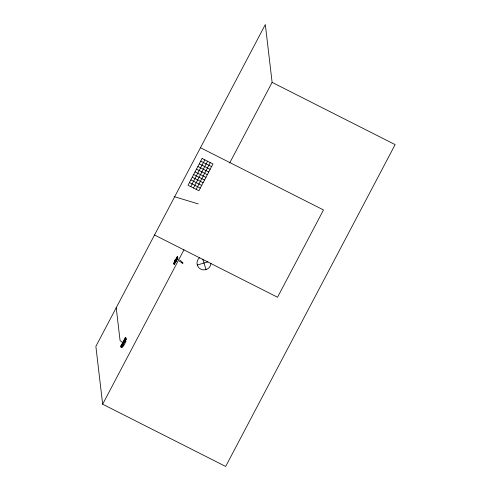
<?xml version="1.0" encoding="UTF-8"?>
<svg xmlns="http://www.w3.org/2000/svg" width="491" height="491" viewBox="0 0 491 491"><rect width="100%" height="100%" fill="white"/><g stroke="black" fill="none" stroke-linecap="round" stroke-linejoin="round"><path stroke-width="0.74" d="M177.754 257.8C177.012 257.83 178.08 256.302 177.711 257.953C176.005 263.121 171.586 266.797 175.434 260.021M175.815 259.856L174.213 263.415C174.06 261.85 179.454 253.473 177.134 258.96M182.769 263.01L182.787 263.348M182.983 262.98L182.812 263.17M174.342 263.636C174.581 262.949 173.605 265.054 174.09 263.145M177.165 258.174A3.824 0.399 -63.2 0 0 177.49 257.155L177.343 256.989A3.824 0.399 -63.2 0 0 175.913 259.174L175.41 260.156L176.128 259.285A3.824 0.399 -63.2 0 1 177.558 257.1L177.668 257.155M174.317 260.911L175.778 261.654L176.097 260.936L175.778 261.654A3.824 0.399 -63.2 0 1 174.348 263.833C173.697 263.495 174.471 262.881 174.133 263.722A3.824 0.399 -63.2 0 0 175.563 261.543L176.073 260.568M177.552 257.474C177.797 256.805 176.846 258.07 177.46 256.959M175.79 259.991L176.005 259.549M125.831 338.612A27.969 2.903 -63.2 0 0 125.592 337.961L121.467 345.799A27.969 2.903 -63.2 0 0 121.412 346.259M125.77 339.453L125.414 339.484M177.478 257.407L177.576 256.762L175.668 260.15M177.404 259.457L177.398 259.782M177.945 259.309L177.945 258.978M182.216 262.446L182.069 262.525M173.992 263.305L174.305 262.538M176.128 261.009L175.95 261.347M181.75 262.403C181.59 263.986 183.45 261.777 181.915 262.212M181.842 262.44L182.29 262.814M173.974 263.379L174.201 262.826M174.735 261.531L175.189 261.077A3.824 0.399 -63.2 0 0 174.201 263.673L174.207 263.735M174.225 262.667L174.618 261.783M177.251 258.051L176.036 260.69M176.668 258.548L176.766 258.235L176.502 258.886M176.005 259.622L175.913 259.174M174.557 261.869L175.011 260.936M176.097 260.973L176.68 259.892A3.824 0.399 -63.2 0 0 177.705 257.266L177.521 257.572M190.729 186.617L204.827 159.839M193.442 187.992L207.54 161.214M196.161 189.366L210.258 162.589M125.825 338.514A20.278 0.706 72.7 0 1 125.843 337.814L121.615 345.848A20.137 3.664 -18.1 0 1 121.829 347.653L121.283 347.382A28.214 2.928 -63.2 0 1 121.068 345.572L125.297 337.538L125.843 337.814A20.137 0.7 72.7 0 1 126.058 339.625L125.352 340.963M122.437 345.48L122.916 345.725A28.214 4.345 27.8 0 0 122.824 344.78L125.279 340.017L124.8 339.772M122.179 346.984L122.885 345.646M123.56 345.995L126.015 341.325A9.624 1.479 27.8 0 1 125.518 340.165L123.063 344.829A9.624 1.479 27.8 0 0 123.56 345.995L122.695 345.572M177.368 256.462L176.533 258.518L177.613 256.566M174.274 263.986L174.317 264.373L175.158 262.304M102.662 404.216L95.868 346.388L265.324 24.55L272.112 82.378L395.132 144.612L225.676 466.45L102.662 404.216L184.002 249.735M229.665 163.006L272.112 82.378M174.225 264.072L174.299 264.373M176.159 260.825L174.833 259.942M182.357 262.746L182.364 262.274L181.897 262.36M174.495 263.36L176.238 260.782M197.278 265.042L207.92 261.813M174.152 196.609L198.241 203.925M121.375 347.155L121.314 347.125A27.969 2.903 -63.2 0 1 121.148 346.898M200.475 147.717L323.489 209.952L277.532 297.239L154.518 234.999M200.696 161.146L211.566 166.645M199.285 163.822L210.16 169.321M197.879 166.498L208.749 171.997M196.468 169.174L207.337 174.673M195.056 171.856L205.932 177.355M193.65 174.532L204.52 180.031M192.239 177.208L203.108 182.707M190.827 179.884L201.703 185.389M189.416 182.566L200.291 188.065M177.202 256.732L177.693 257.063M174.722 260.402L176.024 261.065M174.489 264.097L174.041 263.919L174.078 264.262M125.536 337.931L125.266 337.796A27.969 2.903 -63.2 0 1 125.506 338.624M122.32 344.486L122.799 344.731M121.498 345.603L121.142 345.633A27.969 2.903 -63.2 0 0 121.087 346.094M121.068 345.572L121.615 345.848A20.278 3.695 -18.1 0 0 121.823 347.659M179.731 260.132L181.682 261.55M179.147 260.917L181.062 262.311M122.873 342.773L120.074 340.582L116.214 307.697M125.279 340.017L125.309 340.073A28.214 4.345 27.8 0 1 125.451 340.852M202.789 259.15L206.03 269.596M176.852 258.929A3.824 0.399 -63.2 0 1 176.459 259.782M210.989 263.348A7.015 6.892 -6.7 0 1 200.69 269.105A7.015 6.892 -6.7 0 1 199.776 257.511M125.297 337.538A28.214 2.928 -63.2 0 1 125.61 338.618M126.052 339.619A20.278 0.706 72.7 0 1 125.917 339.005M121.117 346.775A27.969 2.903 -63.2 0 1 121.081 346.48M121.523 347.162A27.969 2.903 -63.2 0 1 121.406 346.462M202.108 158.464L188.01 185.242L198.88 190.741L212.977 163.963L202.108 158.464"/></g></svg>
